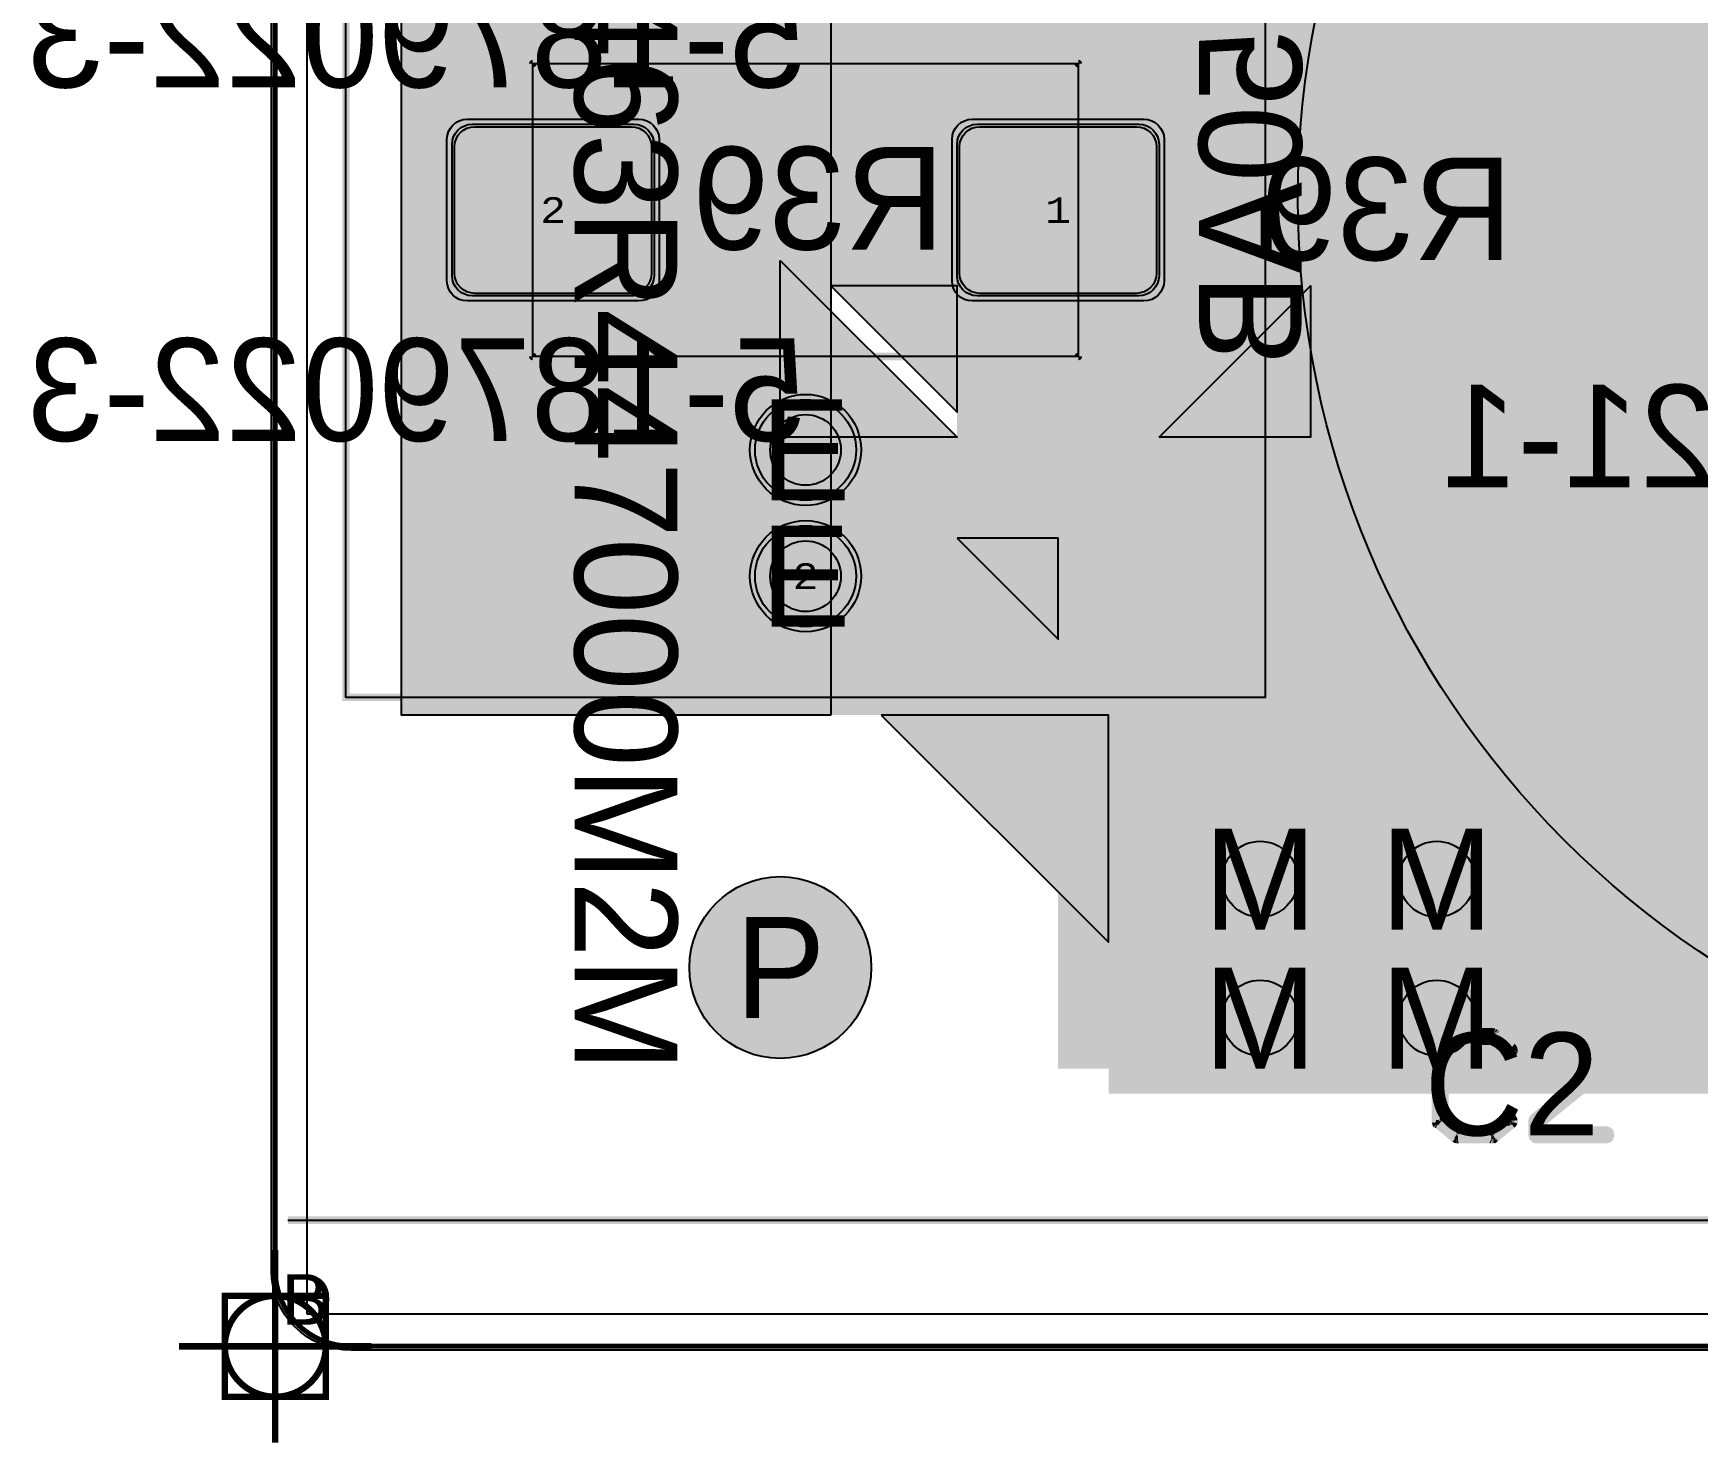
# Model space of a CAD drawing. Extents: x -19 to 284, y -54 to 100.
# Drawn here: x -4.79 to 28.17, y -1.97 to 26 of the extents above; entities that cross this region are included whole.
import ezdxf
from ezdxf.enums import TextEntityAlignment as Align

# ---------------------------------------------------------------- set-up
doc = ezdxf.new("R2010")
doc.units = 0
doc.header["$MEASUREMENT"] = 0
for name, color, linetype in [('ASSEMBLY_OUTLINES_BTM', 191, 'CONTINUOUS'), ('ASSEMBLY_OUTLINES_TOP', 102, 'CONTINUOUS'), ('ASSEMBLY_PART_NUMBERS_BTM', 191, 'CONTINUOUS'), ('ASSEMBLY_PART_NUMBERS_TOP', 102, 'CONTINUOUS'), ('ASSEMBLY_REF_DES_BTM', 191, 'CONTINUOUS'), ('BOARD_ORIGIN', 255, 'CONTINUOUS'), ('BOARD_OUTLINE', 10, 'CONTINUOUS'), ('DRILL_DRAWING', 21, 'CONTINUOUS'), ('GENERATED_SILKSCREEN_BTM', 255, 'CONTINUOUS'), ('GENERATED_SILKSCREEN_TOP', 140, 'CONTINUOUS'), ('MANUFACTURING_OUTLINES', 10, 'CONTINUOUS'), ('MOUNTING_HOLE_PADS_LAYER14', 150, 'CONTINUOUS'), ('MOUNTING_HOLE_PADS_LAYER15', 230, 'CONTINUOUS'), ('MOUNTING_HOLES_LAYER_BOT17', 42, 'CONTINUOUS'), ('MOUNTING_HOLES_LAYER_TOP', 42, 'CONTINUOUS'), ('NC_DRILL_ORIGIN', 255, 'CONTINUOUS'), ('PART_HOLES_LAYER_BOTTOM', 30, 'CONTINUOUS'), ('PART_HOLES_LAYER_TOP', 30, 'CONTINUOUS'), ('PART_PADS_LAYER_BOTTOM', 230, 'CONTINUOUS'), ('PART_PADS_LAYER_TOP', 150, 'CONTINUOUS'), ('PART_PADS_SMD_BTM', 230, 'CONTINUOUS'), ('PIN_NUMBERS_BTM', 8, 'CONTINUOUS'), ('PIN_NUMBERS_TOP', 8, 'CONTINUOUS'), ('PLACEMENT_OUTLINES_BTM', 222, 'CONTINUOUS'), ('PLACEMENT_OUTLINES_TOP', 130, 'CONTINUOUS'), ('PLANE_DATA_LAYER_BOTTOM', 230, 'CONTINUOUS'), ('PLANE_DATA_LAYER_TOP', 150, 'CONTINUOUS'), ('PLANE_SHAPES_LAYER_BOTTOM', 230, 'CONTINUOUS'), ('PLANE_SHAPES_LAYER_TOP', 150, 'CONTINUOUS'), ('ROUTE_BORDER', 151, 'CONTINUOUS'), ('SILKSCREEN_OUTLINES_BTM', 211, 'CONTINUOUS'), ('SILKSCREEN_OUTLINES_TOP', 150, 'CONTINUOUS'), ('SILKSCREEN_REF_DES_BTM', 211, 'CONTINUOUS'), ('SILKSCREEN_REF_DES_TOP', 150, 'CONTINUOUS'), ('SOLDERMASK_PADS_BTM', 12, 'CONTINUOUS'), ('SOLDERMASK_PADS_TOP', 180, 'CONTINUOUS'), ('SOLDERPASTE_PADS_BTM', 12, 'CONTINUOUS'), ('TRACES_LAYER_BOTTOM', 230, 'CONTINUOUS'), ('TRACES_LAYER_TOP', 150, 'CONTINUOUS')]:
    doc.layers.add(name, color=color, linetype=linetype)
doc.styles.add('ARIAL', font='ARIAL.TTF')
doc.styles.add('COURIER_NEW', font='COUR.TTF')
doc.styles.add('VERIBEST_GERBER_0', font='txt')

msp = doc.modelspace()

# ---------------------------------------------------------------- hatches: boundary and pattern name
at = {"layer": 'MOUNTING_HOLES_LAYER_BOT17'}
h = msp.add_hatch(color=256, dxfattribs=at)
edge = h.paths.add_edge_path()
edge.add_arc((10.5, 17.75), 0.7, 0, 360)
h = msp.add_hatch(color=256, dxfattribs=at)
edge = h.paths.add_edge_path()
edge.add_arc((19.5, 9.25), 0.75, 0, 360)
h = msp.add_hatch(color=256, dxfattribs=at)
edge = h.paths.add_edge_path()
edge.add_arc((23, 9.25), 0.75, 0, 360)
h = msp.add_hatch(color=256, dxfattribs=at)
edge = h.paths.add_edge_path()
edge.add_arc((10, 7.5), 1.8, 0, 360)
h = msp.add_hatch(color=256, dxfattribs=at)
edge = h.paths.add_edge_path()
edge.add_arc((19.5, 6.5), 0.75, 0, 360)
h = msp.add_hatch(color=256, dxfattribs=at)
edge = h.paths.add_edge_path()
edge.add_arc((23, 6.5), 0.75, 0, 360)
at = {"layer": 'MOUNTING_HOLES_LAYER_TOP'}
h = msp.add_hatch(color=256, dxfattribs=at)
edge = h.paths.add_edge_path()
edge.add_arc((10.5, 17.75), 0.7, 0, 360)
h = msp.add_hatch(color=256, dxfattribs=at)
edge = h.paths.add_edge_path()
edge.add_arc((19.5, 9.25), 0.75, 0, 360)
h = msp.add_hatch(color=256, dxfattribs=at)
edge = h.paths.add_edge_path()
edge.add_arc((23, 9.25), 0.75, 0, 360)
h = msp.add_hatch(color=256, dxfattribs=at)
edge = h.paths.add_edge_path()
edge.add_arc((10, 7.5), 1.8, 0, 360)
h = msp.add_hatch(color=256, dxfattribs=at)
edge = h.paths.add_edge_path()
edge.add_arc((19.5, 6.5), 0.75, 0, 360)
h = msp.add_hatch(color=256, dxfattribs=at)
edge = h.paths.add_edge_path()
edge.add_arc((23, 6.5), 0.75, 0, 360)
at = {"layer": 'PART_HOLES_LAYER_BOTTOM'}
h = msp.add_hatch(color=256, dxfattribs=at)
edge = h.paths.add_edge_path()
edge.add_arc((10.5, 15.25), 0.7, 0, 360)
at = {"layer": 'PART_HOLES_LAYER_TOP'}
h = msp.add_hatch(color=256, dxfattribs=at)
edge = h.paths.add_edge_path()
edge.add_arc((10.5, 15.25), 0.7, 0, 360)
at = {"layer": 'PLANE_DATA_LAYER_BOTTOM'}
h = msp.add_hatch(color=256, dxfattribs=at)
h.paths.add_polyline_path([(59.5, 28.7762, -0.414213562), (59.4238, 28.7), (56.85, 28.7, 0.414213562), (56.15, 28), (56.15, 27.0762, -0.414213562), (56.0738, 27), (56.000004, 27, 0.207684346), (55.999998, 26.999998), (54.500002, 25.500002), (54.5, 25.499996), (54.500002, 13.531565), (54.500002, 13.531564, -0.198909956), (54.477684, 13.477683), (49.522321, 8.522318, -0.198913366), (49.468439, 8.5), (39.500008, 8.5, 0.414213562), (39.5, 8.499992), (39.5, 5.0762, -0.414213562), (39.4238, 5), (16.5762, 5, -0.414213562), (16.5, 5.0762), (16.5, 7.999996), (16.499997, 8.000001), (12.000002, 12.499998, 0.207684346), (11.999996, 12.5), (2.5762, 12.5, -0.414213562), (2.5, 12.5762), (2.500002, 54.46844), (2.500002, 54.468441, -0.198909956), (2.52232, 54.522322), (3, 55.000002), (4.977679, 56.977682, -0.198913366), (5.031561, 57), (39.9238, 57, -0.414213562), (40, 56.9238), (39.999998, 56.53156), (39.999998, 56.531559, -0.198909956), (39.97768, 56.477678), (38.522322, 55.02232, -0.198913366), (38.46844, 55.000002), (8.500004, 55, 0.207684346), (8.499998, 54.999998), (5.000002, 51.500002), (5, 51.499996), (5, 41.500004), (5.000003, 41.499999), (10.97768, 35.522322, -0.198909956), (10.999998, 35.468441), (10.999998, 35.46844), (11, 20.500004), (11.000003, 20.499999), (13.499998, 18.000002, 0.207684346), (13.500004, 18), (17.499996, 18, 0.207684346), (17.500002, 18.000002), (20.499998, 20.999998), (20.5, 21.000004), (20.5, 31.9238, -0.414213562), (20.5762, 32), (28.9238, 32, -0.414213562), (29, 31.9238), (29, 15.000004), (29.000003, 14.999999), (31.499998, 12.500002, 0.207684346), (31.500004, 12.5), (35.999996, 12.5, 0.207684346), (36.000002, 12.500002), (39.499998, 15.999998), (39.5, 16.000004), (39.5, 40.9238, -0.414213562), (39.5762, 41), (59.4238, 41, -0.414213562), (59.5, 40.9238)], flags=0)
h.paths.add_polyline_path([(7.1, 20.3, 0.414213562), (8, 21.2), (8, 23.8, 0.414213562), (7.1, 24.7), (3.9, 24.7, 0.414213562), (3, 23.8), (3, 21.2, 0.414213562), (3.9, 20.3)], flags=0)
h.paths.add_polyline_path([(7.1, 27.3, 0.414213562), (8, 28.2), (8, 30.8, 0.414213562), (7.1, 31.7), (3.9, 31.7, 0.414213562), (3, 30.8), (3, 28.2, 0.414213562), (3.9, 27.3)], flags=0)
h.paths.add_polyline_path([(7.1, 33.8, 0.414213562), (8, 34.7), (8, 37.3, 0.414213562), (7.1, 38.2), (3.9, 38.2, 0.414213562), (3, 37.3), (3, 34.7, 0.414213562), (3.9, 33.8)], flags=0)
h.paths.add_polyline_path([(11.413742, 16.56043, 0.233034355), (12, 17.749999), (12, 17.75, 1), (9, 17.75), (9, 17.749999, 0.233034355), (9.586258, 16.56043, -0.492832038), (9.586258, 16.43957, 0.233034355), (9, 15.250001), (9, 15.25, 1), (12, 15.25), (12, 15.250001, 0.233034355), (11.413742, 16.43957, -0.492832038)], flags=0)
h.paths.add_polyline_path([(18.25, 6.5, -1), (20.75, 6.5, -1)], flags=0)
h.paths.add_polyline_path([(18.25, 9.25, -1), (20.75, 9.25, -1)], flags=0)
h.paths.add_polyline_path([(21.75, 6.5, -1), (24.25, 6.5, -1)], flags=0)
h.paths.add_polyline_path([(21.75, 9.25, -1), (24.25, 9.25, -1)], flags=0)
h.paths.add_polyline_path([(44.45, 20.65, 0.414213562), (45.35, 21.55), (45.35, 23.95, 0.414213562), (44.45, 24.85), (42.05, 24.85, 0.414213562), (41.15, 23.95), (41.15, 21.55, 0.414213562), (42.05, 20.65)], flags=0)
h.paths.add_polyline_path([(45.1, 14.3, 0.414213562), (46, 15.2), (46, 17.8, 0.414213562), (45.1, 18.7), (41.9, 18.7, 0.414213562), (41, 17.8), (41, 15.2, 0.414213562), (41.9, 14.3)], flags=0)
h.paths.add_polyline_path([(45.85, 26.05, 0.414213562), (46.75, 26.95), (46.75, 29.55, 0.414213562), (45.85, 30.45), (42.65, 30.45, 0.414213562), (41.75, 29.55), (41.75, 26.95, 0.414213562), (42.65, 26.05)], flags=0)
h.paths.add_polyline_path([(45.85, 32.3, 0.414213562), (46.75, 33.2), (46.75, 35.8, 0.414213562), (45.85, 36.7), (42.65, 36.7, 0.414213562), (41.75, 35.8), (41.75, 33.2, 0.414213562), (42.65, 32.3)], flags=0)
for points in [[(4, 23.7), (3.209722, 24.490278)], [(7, 23.7), (7.790278, 24.490278)], [(4, 21.3), (3.209722, 20.509722)], [(7, 21.3), (7.790278, 20.509722)], [(10.5, 17.75), (9.385458, 18.864542)], [(10.5, 17.75), (11.614542, 18.864542)], [(10.5, 17.75), (9.223341, 16.825582)], [(10.5, 17.75), (11.776659, 16.825582)], [(10.5, 15.25), (9.223341, 16.174418)], [(10.5, 15.25), (11.776659, 16.174418)], [(10.5, 15.25), (9.385458, 14.135458)], [(10.5, 15.25), (11.614542, 14.135458)]]:
    msp.add_hatch(color=256, dxfattribs=at).paths.add_polyline_path(points, is_closed=False, flags=0)
at = {"layer": 'PLANE_DATA_LAYER_TOP'}
h = msp.add_hatch(color=256, dxfattribs=at)
h.paths.add_polyline_path([(85.5, 16.0762, -0.414213562), (85.4238, 16), (55.500004, 16, 0.207684346), (55.499998, 15.999998), (50.000002, 10.500002), (50, 10.499996), (50, 5.5762, -0.414213562), (49.9238, 5.5), (23.951525, 5.5, -0.662846015), (23.896853, 5.629279, 0.195073044), (24.25, 6.5, 1), (21.75, 6.5, 0.195073044), (22.103147, 5.629279, -0.662846015), (22.048475, 5.5), (20.451525, 5.5, -0.662846015), (20.396853, 5.629279, 0.195073044), (20.75, 6.5, 1), (18.25, 6.5, 0.195073044), (18.603147, 5.629279, -0.662846015), (18.548475, 5.5), (15.5762, 5.5, -0.414213562), (15.5, 5.5762), (15.5, 13.999996), (15.499997, 14.000001), (13.52232, 15.977678, -0.198909956), (13.500002, 16.031559), (13.500002, 16.03156), (13.5, 18.499996), (13.499997, 18.500001), (11.000002, 20.999998, 0.207684346), (10.999996, 21), (3.0762, 21, -0.414213562), (3, 21.0762), (3, 44.9238, -0.414213562), (3.0762, 45), (20.4238, 45, -0.414213562), (20.5, 44.9238), (20.5, 43.000004), (20.500003, 42.999999), (21.75, 41.75), (21.999998, 41.500002, 0.207684346), (22.000004, 41.5), (24.999996, 41.5, 0.207684346), (25.000002, 41.500002), (26.499998, 42.999998), (26.5, 43.000004), (26.500002, 55.968439), (26.500002, 55.96844, -0.198909956), (26.52232, 56.022321), (29.499998, 58.999998), (29.5, 59.000004), (29.5, 63.459219, -0.250764891), (29.533932, 63.522621), (30.230803, 63.987201, -0.148068176), (30.273071, 63.999999), (31.15, 64), (31.4238, 64, -0.414213562), (31.5, 63.9238), (31.5, 58.000004), (31.500003, 57.999999), (36.47768, 53.022322, -0.198909956), (36.499998, 52.968441), (36.499998, 52.96844), (36.5, 43.000004), (36.500003, 42.999999), (37.999998, 41.500002, 0.207684346), (38.000004, 41.5), (39.999996, 41.5, 0.207684346), (40.000002, 41.500002), (41.499998, 42.999998), (41.5, 43.000004), (41.500002, 45.96844), (41.500002, 45.968441, -0.198909956), (41.52232, 46.022322), (42.477678, 46.97768, -0.198913366), (42.53156, 46.999998), (44.46844, 46.999998, -0.198913366), (44.522322, 46.97768), (45.47768, 46.022322, -0.198909956), (45.499998, 45.968441), (45.499998, 45.96844), (45.5, 43.000004), (45.500003, 42.999999), (46.999998, 41.500002, 0.207684346), (47.000004, 41.5), (61.4238, 41.5, -0.414213562), (61.5, 41.4238), (61.5, 36.000004), (61.500003, 35.999999), (68.499998, 29.000002, 0.207684346), (68.500004, 29), (85.4238, 29, -0.414213562), (85.5, 28.9238)], flags=0)
h.paths.add_polyline_path([(11.413742, 41.56043, 0.233034355), (12, 42.749999), (12, 42.75, 1), (9, 42.75), (9, 42.749999, 0.233034355), (9.586258, 41.56043, -0.492832038), (9.586258, 41.43957, 0.233034355), (9, 40.250001), (9, 40.25, 1), (12, 40.25), (12, 40.250001, 0.233034355), (11.413742, 41.43957, -0.492832038)], flags=0)
h.paths.add_polyline_path([(18.25, 9.25, -1), (20.75, 9.25, -1)], flags=0)
h.paths.add_polyline_path([(21.75, 9.25, -1), (24.25, 9.25, -1)], flags=0)
h.paths.add_polyline_path([(31.15, 22.75, -1), (35.35, 22.75, -1)], flags=0)
h.paths.add_polyline_path([(42.11, 44.75, -1), (45.01, 44.75, -1)], flags=0)
h.paths.add_polyline_path([(74.499998, 20.999998), (74.5, 21.000004), (74.5, 24.499996), (74.499997, 24.500001), (72.500002, 26.499998, 0.207684346), (72.499996, 26.5), (40.500004, 26.5, 0.207684346), (40.499998, 26.499998), (38.500002, 24.500002), (38.5, 24.499996), (38.5, 21.000004), (38.500003, 20.999999), (40.499998, 19.000002, 0.207684346), (40.500004, 19), (72.499996, 19, 0.207684346), (72.500002, 19.000002)], flags=0)
h.paths.add_polyline_path([(77.9, 22.75, -1), (82.1, 22.75, -1)], flags=0)
at = {"layer": 'PLANE_SHAPES_LAYER_BOTTOM'}
for points in [[(11, 12.5), (2.5, 12.5), (2.5, 39), (7.5, 39), (11, 35.5)], [(10, 21.5), (13.5, 18), (10, 18)], [(17.5, 18), (20.5, 21), (20.5, 18)], [(12, 12.5), (16.5, 8), (16.5, 12.5)]]:
    msp.add_hatch(color=256, dxfattribs=at).paths.add_polyline_path(points, flags=0)
at = {"layer": 'PLANE_SHAPES_LAYER_TOP'}
for points in [[(11, 21), (13.5, 18.5), (13.5, 21)], [(13.5, 16), (15.5, 14), (15.5, 16)]]:
    msp.add_hatch(color=256, dxfattribs=at).paths.add_polyline_path(points, flags=0)

# ---------------------------------------------------------------- linework, layer by layer
at = {"layer": 'ASSEMBLY_OUTLINES_BTM'}
msp.add_lwpolyline([(5.1, 19.6), (5.1, 25.4), (15.9, 25.4), (15.9, 19.6)], close=True, dxfattribs=at)
at = {"layer": 'ASSEMBLY_OUTLINES_TOP'}
msp.add_lwpolyline([(1.4, 12.85), (1.4, 45.15), (19.6, 45.15), (19.6, 12.85)], close=True, dxfattribs=at)
msp.add_circle((38.25, 22.75), 18, dxfattribs=at)
msp.add_circle((38.25, 22.75), 18, dxfattribs=at)
at = {"layer": 'BOARD_ORIGIN', "const_width": 0.127}
for points in [[(0, -1.905), (0, 1.905)], [(-1.905, 0), (1.905, 0)]]:
    msp.add_lwpolyline(points, dxfattribs=at)
msp.add_lwpolyline([(-1, 0, -1), (1, 0, -1)], format="xyb", close=True, dxfattribs=at)
at = {"layer": 'BOARD_OUTLINE', "const_width": 0.1}
msp.add_lwpolyline([(0, 1.5), (0, 98.5, -0.414213562), (1.5, 100), (278.5, 100, -0.414213562), (280, 98.5), (280, 1.5, -0.414213562), (278.5, 0), (1.5, 0, -0.414213562)], format="xyb", close=True, dxfattribs=at)
at = {"layer": 'GENERATED_SILKSCREEN_BTM', "const_width": 0.15}
for points in [[(15.900005, 24.275), (15.899995, 24.275), (15.899995, 25.399995), (5.100005, 25.399995), (5.100005, 24.275), (5.099995, 24.275), (5.099995, 25.4, -0.414213562), (5.1, 25.400005), (15.9, 25.400005, -0.414213562), (15.900005, 25.4), (15.900005, 24.275)], [(15.900005, 19.6, -0.414213562), (15.9, 19.599995), (5.1, 19.599995, -0.414213562), (5.099995, 19.6), (5.099995, 20.725), (5.100005, 20.725), (5.100005, 19.600005), (15.899995, 19.600005), (15.899995, 20.725), (15.900005, 20.725), (15.900005, 19.6)]]:
    msp.add_lwpolyline(points, format="xyb", dxfattribs=at)
at = {"layer": 'GENERATED_SILKSCREEN_BTM'}
for points, const_width in [([(20.026552, 21.481584), (20.367928, 21.759968), (20.374024, 21.764032), (20.378088, 21.770128), (20.38012, 21.78232), (20.378088, 21.796544), (20.371992, 21.810768), (20.361832, 21.820928), (20.34964, 21.829056), (20.335416, 21.831088), (20.321192, 21.827024), (19.989976, 21.556768), (19.33364, 21.556768), (19.016648, 21.8128), (19.016648, 22.542288), (19.293, 22.318768), (19.301128, 22.314704), (19.30316, 22.312672), (19.309256, 22.31064), (19.317384, 22.31064), (20.002168, 22.31064), (20.010296, 22.31064), (20.022488, 22.314704), (20.026552, 22.318768), (20.367928, 22.59512), (20.374024, 22.597152), (20.376056, 22.601216), (20.38012, 22.607312), (20.384184, 22.621536), (20.386216, 22.629664), (20.386216, 23.186432), (20.384184, 23.196592), (20.38012, 23.20472), (20.376056, 23.210816), (20.374024, 23.212848), (20.367928, 23.218944), (20.026552, 23.497328), (20.018424, 23.49936), (20.01436, 23.501392), (20.010296, 23.503424), (20.002168, 23.505456), (19.317384, 23.505456), (19.309256, 23.503424), (19.305192, 23.501392), (19.299096, 23.49936), (19.290968, 23.497328), (18.949592, 23.218944), (18.943496, 23.208784), (18.941464, 23.200656), (18.9374, 23.19456), (18.935368, 23.186432), (18.935368, 21.79248), (18.9374, 21.786384), (18.941464, 21.77216), (18.943496, 21.768096), (18.949592, 21.759968), (19.290968, 21.481584), (19.301128, 21.47752), (19.30316, 21.475488), (19.309256, 21.475488), (19.311288, 21.473456), (19.31332, 21.473456), (19.317384, 21.473456), (20.002168, 21.473456), (20.010296, 21.475488), (20.018424, 21.47752), (20.026552, 21.481584)], 0.254), ([(20.302904, 23.166112), (20.302904, 22.649984), (19.989976, 22.39192), (19.33364, 22.39192), (19.016648, 22.649984), (19.016648, 23.166112), (19.33364, 23.422144), (19.989976, 23.422144), (20.302904, 23.166112)], 0.254), ([(21.946792, 21.481584), (22.2902, 21.759968), (22.296296, 21.764032), (22.30036, 21.770128), (22.302392, 21.776224), (22.302392, 21.78232), (22.30036, 21.796544), (22.292232, 21.810768), (22.282072, 21.820928), (22.26988, 21.829056), (22.255656, 21.831088), (22.241432, 21.827024), (21.910216, 21.556768), (21.25388, 21.556768), (20.936888, 21.8128), (20.936888, 22.190752), (21.249816, 22.448816), (21.587128, 22.448816), (21.603384, 22.45288), (21.613544, 22.461008), (21.61964, 22.475232), (21.621672, 22.489456), (21.61964, 22.50368), (21.613544, 22.515872), (21.603384, 22.526032), (21.587128, 22.530096), (21.249816, 22.530096), (20.936888, 22.78816), (20.936888, 23.166112), (21.25388, 23.422144), (21.910216, 23.422144), (22.241432, 23.151888), (22.255656, 23.147824), (22.26988, 23.149856), (22.282072, 23.155952), (22.292232, 23.168144), (22.30036, 23.180336), (22.302392, 23.19456), (22.302392, 23.202688), (22.30036, 23.208784), (22.296296, 23.21488), (22.2902, 23.218944), (21.946792, 23.497328), (21.940696, 23.49936), (21.9346, 23.501392), (21.932568, 23.503424), (21.92444, 23.505456), (21.239656, 23.505456), (21.229496, 23.503424), (21.225432, 23.501392), (21.221368, 23.49936), (21.21324, 23.497328), (20.869832, 23.218944), (20.863736, 23.208784), (20.861704, 23.200656), (20.85764, 23.19456), (20.855608, 23.186432), (20.855608, 22.76784), (20.85764, 22.761744), (20.861704, 22.74752), (20.863736, 22.73736), (20.869832, 22.733296), (21.168536, 22.489456), (20.869832, 22.245616), (20.8678, 22.241552), (20.863736, 22.237488), (20.861704, 22.235456), (20.861704, 22.231392), (20.85764, 22.217168), (20.855608, 22.211072), (20.855608, 21.79248), (20.85764, 21.78232), (20.861704, 21.774192), (20.863736, 21.766064), (20.869832, 21.759968), (21.21324, 21.481584), (21.221368, 21.47752), (21.2234, 21.475488), (21.229496, 21.475488), (21.231528, 21.473456), (21.23356, 21.473456), (21.239656, 21.473456), (21.92444, 21.473456), (21.932568, 21.475488), (21.940696, 21.47752), (21.946792, 21.481584)], 0.254), ([(22.78804, 22.733296), (22.781944, 22.73736), (22.779912, 22.74752), (22.775848, 22.75768), (22.773816, 22.76784), (22.773816, 23.186432), (22.775848, 23.196592), (22.779912, 23.202688), (22.779912, 23.208784), (22.781944, 23.210816), (22.786008, 23.212848), (22.78804, 23.216912), (23.13348, 23.497328), (23.14364, 23.501392), (23.151768, 23.503424), (23.159896, 23.505456), (24.184024, 23.505456), (24.202312, 23.501392), (24.214504, 23.491232), (24.224664, 23.47904), (24.228728, 23.464816), (24.228728, 21.514096), (24.224664, 21.49784), (24.214504, 21.48768), (24.202312, 21.481584), (24.188088, 21.479552), (24.171832, 21.481584), (24.157608, 21.48768), (24.147448, 21.49784), (24.143384, 21.514096), (24.143384, 22.448816), (23.188344, 22.448816), (22.855096, 21.501904), (22.846968, 21.48768), (22.832744, 21.479552), (22.81852, 21.47752), (22.804296, 21.481584), (22.792104, 21.48768), (22.781944, 21.49784), (22.77788, 21.512064), (22.779912, 21.52832), (23.11316, 22.475232), (22.78804, 22.733296)], 0.254), ([(24.143384, 23.422144), (23.172088, 23.422144), (22.855096, 23.166112), (22.855096, 22.78816), (23.172088, 22.530096), (24.143384, 22.530096), (24.143384, 23.422144)], 0.254), ([(0.25, 2.5), (279.75, 2.5)], 0.15)]:
    msp.add_lwpolyline(points, dxfattribs=dict(at, const_width=const_width))
at = {"layer": 'GENERATED_SILKSCREEN_TOP', "const_width": 0.15}
msp.add_lwpolyline([(1.4, 12.85), (1.4, 45.15), (19.6, 45.15), (19.6, 12.85)], close=True, dxfattribs=at)
msp.add_lwpolyline([(20.25, 22.75, -1), (56.25, 22.75, -1)], format="xyb", close=True, dxfattribs=at)
msp.add_lwpolyline([(20.25, 22.75, -1), (56.25, 22.75, -1)], format="xyb", close=True, dxfattribs=at)
at = {"layer": 'GENERATED_SILKSCREEN_TOP', "const_width": 0.254}
for points in [[(24.473141, 5.862527), (24.471109, 5.850335), (24.471109, 5.850334), (24.467045, 5.840174, -0.16227766), (24.467043, 5.840172), (24.460948, 5.832045, -0.071067812), (24.460947, 5.832044), (24.450787, 5.823916, -0.071067812), (24.450786, 5.823915), (24.440627, 5.81782, -0.111991093), (24.440625, 5.817819), (24.430465, 5.815787, -0.099019514), (24.430463, 5.815787), (24.420304, 5.815787, -0.16227766), (24.420301, 5.815788), (24.412173, 5.821884), (24.076894, 6.092139), (23.776388, 6.092139, 0.000003187), (23.776393, 6.092149), (24.076896, 6.092149, -0.16227766), (24.076899, 6.092148), (24.412179, 5.821892), (24.420306, 5.815797), (24.430463, 5.815797), (24.440623, 5.817829), (24.450781, 5.823924), (24.46094, 5.832052), (24.467035, 5.840178), (24.471099, 5.850338, -0.049388989), (24.471099, 5.850339), (24.473131, 5.862528), (24.469067, 5.878782), (24.46094, 5.88894), (24.117534, 6.167323), (24.111438, 6.169355), (24.105342, 6.171387, -0.16227766), (24.10534, 6.171389), (24.10128, 6.173419, -0.049388989), (24.101279, 6.173419), (24.091119, 6.175451), (23.814737, 6.175451, 0.00000307), (23.814741, 6.175461), (24.091119, 6.175461, -0.099019514), (24.091121, 6.175461), (24.101281, 6.173429, -0.184527552), (24.101284, 6.173427), (24.105344, 6.171397, -0.099019514), (24.105346, 6.171397), (24.111442, 6.169365), (24.117538, 6.167333, -0.16227766), (24.11754, 6.167331), (24.460947, 5.888948, -0.071067812), (24.460948, 5.888947), (24.469075, 5.878788, -0.184527552), (24.469077, 5.878785), (24.473141, 5.862529), (24.473141, 5.862527)], [(24.473141, 4.452318), (24.469077, 4.440126, -0.184527552), (24.469075, 4.440123), (24.460948, 4.429965, -0.071067812), (24.460947, 4.429964), (24.117539, 4.15158, -0.16227766), (24.117536, 4.151579), (24.109413, 4.147517, -0.071067812), (24.109412, 4.147516), (24.10738, 4.145484, -0.362464609), (24.107374, 4.145483), (24.101283, 4.145483), (24.099252, 4.143452, -0.362464609), (24.099246, 4.143451), (23.406337, 4.143451, -0.099019514), (23.406335, 4.143451), (23.398207, 4.145483), (23.390079, 4.147515, -0.111991093), (23.390077, 4.147516), (23.383981, 4.15158), (23.042605, 4.429964), (23.032446, 4.436059, -0.253450554), (23.032443, 4.436063), (23.030411, 4.444191), (23.030411, 4.444192), (23.026349, 4.452316, -0.184527552), (23.026347, 4.452319), (23.024315, 4.462479), (23.024315, 5.623337, 0.000002851), (23.024325, 5.623337), (23.024325, 4.462481), (23.026357, 4.452321), (23.026357, 4.45232), (23.030419, 4.444196, -0.184527552), (23.030421, 4.444193), (23.032452, 4.436067), (23.04261, 4.429973, -0.071067812), (23.042611, 4.429972), (23.383987, 4.151588), (23.390082, 4.147525), (23.398209, 4.145493), (23.406337, 4.143461), (24.099245, 4.143461), (24.101276, 4.145492, -0.362464609), (24.101282, 4.145493), (24.107373, 4.145493), (24.109404, 4.147524, -0.261745001), (24.109409, 4.147525), (24.117532, 4.151587, -0.071067812), (24.117533, 4.151588), (24.46094, 4.429972), (24.469067, 4.44013), (24.473131, 4.452321), (24.471099, 4.464509, -0.049388989), (24.471099, 4.46451), (24.467035, 4.476702), (24.467035, 4.476703), (24.46094, 4.486861), (24.450781, 4.494988), (24.440623, 4.501083), (24.430464, 4.503115), (24.420305, 4.501083, -0.049388989), (24.420304, 4.501083), (24.41218, 4.497021, -0.071067812), (24.412179, 4.49702), (24.076899, 4.226764, -0.16227766), (24.076896, 4.226763), (23.42056, 4.226763, -0.16227766), (23.420557, 4.226764), (23.107629, 4.482796, -0.236067977), (23.107627, 4.4828), (23.107627, 5.629629, 0.000002865), (23.107637, 5.62963), (23.107637, 4.482802), (23.420562, 4.226773), (24.076894, 4.226773), (24.412173, 4.497028, -0.16227766), (24.412176, 4.497029), (24.4203, 4.501091, -0.184527552), (24.420303, 4.501093), (24.430463, 4.503125, -0.099019514), (24.430465, 4.503125), (24.440625, 4.501093, -0.111991093), (24.440627, 4.501092), (24.450786, 4.494997, -0.071067812), (24.450787, 4.494996), (24.460947, 4.486868, -0.16227766), (24.460949, 4.486866), (24.467043, 4.476708, -0.16227766), (24.467045, 4.476706), (24.471109, 4.464514), (24.471109, 4.464513), (24.473141, 4.452321), (24.473141, 4.452318)]]:
    msp.add_lwpolyline(points, format="xyb", dxfattribs=at)
at = {"layer": 'GENERATED_SILKSCREEN_TOP'}
for points, const_width in [([(26.035744, 6.167328), (26.37712, 5.888944), (26.383216, 5.878784), (26.385248, 5.870656), (26.389312, 5.86456), (26.391344, 5.856432), (26.391344, 5.578048), (26.389312, 5.56992), (26.385248, 5.557728), (26.383216, 5.547568), (26.37712, 5.543504), (25.023808, 4.444192), (25.023808, 4.226768), (26.350704, 4.226768), (26.364928, 4.222704), (26.37712, 4.214576), (26.383216, 4.200352), (26.385248, 4.184096), (26.383216, 4.169872), (26.37712, 4.155648), (26.364928, 4.14752), (26.350704, 4.143456), (24.981136, 4.143456), (24.96488, 4.14752), (24.95472, 4.15768), (24.94456, 4.16784), (24.940496, 4.184096), (24.940496, 4.46248), (24.942528, 4.468576), (24.946592, 4.4828), (24.950656, 4.488896), (24.95472, 4.49296), (24.958784, 4.497024), (26.310064, 5.598368), (26.310064, 5.836112), (25.993072, 6.092144), (25.336736, 6.092144), (25.00552, 5.821888), (24.991296, 5.817824), (24.977072, 5.819856), (24.96488, 5.825952), (24.956752, 5.838144), (24.948624, 5.850336), (24.946592, 5.86456), (24.946592, 5.872688), (24.948624, 5.878784), (24.958784, 5.888944), (25.30016, 6.167328), (25.308288, 6.16936), (25.314384, 6.171392), (25.316416, 6.173424), (25.324544, 6.175456), (26.009328, 6.175456), (26.017456, 6.173424), (26.019488, 6.173424), (26.02152, 6.171392), (26.027616, 6.16936), (26.035744, 6.167328)], 0.254), ([(0.25, 2.5), (279.75, 2.5)], 0.15)]:
    msp.add_lwpolyline(points, dxfattribs=dict(at, const_width=const_width))
at = {"layer": 'MANUFACTURING_OUTLINES'}
msp.add_lwpolyline([(280.075405, 1.5, -0.414213562), (278.5, -0.075405), (1.5, -0.075405, -0.414213562), (-0.075405, 1.5), (-0.075405, 98.5, -0.414213562), (1.5, 100.075405), (278.5, 100.075405, -0.414213562), (280.075405, 98.5)], format="xyb", close=True, dxfattribs=at)
at = {"layer": 'MOUNTING_HOLE_PADS_LAYER14'}
msp.add_circle((10.5, 17.75), 1, dxfattribs=at)
at = {"layer": 'MOUNTING_HOLE_PADS_LAYER15'}
msp.add_circle((10.5, 17.75), 1, dxfattribs=at)
at = {"layer": 'MOUNTING_HOLES_LAYER_BOT17'}
for centre, radius in [((10.5, 17.75), 0.7), ((19.5, 9.25), 0.75), ((23, 9.25), 0.75), ((10, 7.5), 1.8), ((19.5, 6.5), 0.75), ((23, 6.5), 0.75)]:
    msp.add_circle(centre, radius, dxfattribs=at)
at = {"layer": 'MOUNTING_HOLES_LAYER_TOP'}
for centre, radius in [((10.5, 17.75), 0.7), ((19.5, 9.25), 0.75), ((23, 9.25), 0.75), ((10, 7.5), 1.8), ((19.5, 6.5), 0.75), ((23, 6.5), 0.75)]:
    msp.add_circle(centre, radius, dxfattribs=at)
at = {"layer": 'NC_DRILL_ORIGIN', "const_width": 0.127}
for points in [[(0, -1.905), (0, 1.905)], [(-1.905, 0), (1.905, 0)]]:
    msp.add_lwpolyline(points, dxfattribs=at)
msp.add_lwpolyline([(-1, -1), (-1, 1), (1, 1), (1, -1)], close=True, dxfattribs=at)
at = {"layer": 'PART_HOLES_LAYER_BOTTOM'}
msp.add_circle((10.5, 15.25), 0.7, dxfattribs=at)
at = {"layer": 'PART_HOLES_LAYER_TOP'}
msp.add_circle((10.5, 15.25), 0.7, dxfattribs=at)
at = {"layer": 'PART_PADS_LAYER_BOTTOM'}
msp.add_circle((10.5, 15.25), 1, dxfattribs=at)
at = {"layer": 'PART_PADS_LAYER_TOP'}
msp.add_circle((10.5, 15.25), 1, dxfattribs=at)
at = {"layer": 'PART_PADS_SMD_BTM'}
for points in [[(7.5, 21.2, -0.414213562), (7.1, 20.8), (3.9, 20.8, -0.414213562), (3.5, 21.2), (3.5, 23.8, -0.414213562), (3.9, 24.2), (7.1, 24.2, -0.414213562), (7.5, 23.8)], [(17.5, 21.2, -0.414213562), (17.1, 20.8), (13.9, 20.8, -0.414213562), (13.5, 21.2), (13.5, 23.8, -0.414213562), (13.9, 24.2), (17.1, 24.2, -0.414213562), (17.5, 23.8)]]:
    msp.add_lwpolyline(points, format="xyb", close=True, dxfattribs=at)
at = {"layer": 'PLACEMENT_OUTLINES_BTM'}
msp.add_lwpolyline([(5.1, 19.6), (5.1, 25.4), (15.9, 25.4), (15.9, 19.6)], close=True, dxfattribs=at)
at = {"layer": 'PLACEMENT_OUTLINES_TOP'}
msp.add_lwpolyline([(1.4, 12.85), (1.4, 45.15), (19.6, 45.15), (19.6, 12.85)], close=True, dxfattribs=at)
msp.add_circle((38.25, 22.75), 18, dxfattribs=at)
at = {"layer": 'PLANE_DATA_LAYER_BOTTOM', "const_width": 1}
for points in [[(4, 23.7), (3.209722, 24.490278)], [(7, 23.7), (7.790278, 24.490278)], [(4, 21.3), (3.209722, 20.509722)], [(7, 21.3), (7.790278, 20.509722)], [(10.5, 17.75), (9.385458, 18.864542)], [(10.5, 17.75), (11.614542, 18.864542)], [(10.5, 17.75), (9.223341, 16.825582)], [(10.5, 17.75), (11.776659, 16.825582)], [(10.5, 15.25), (9.223341, 16.174418)], [(10.5, 15.25), (11.776659, 16.174418)], [(10.5, 15.25), (9.385458, 14.135458)], [(10.5, 15.25), (11.614542, 14.135458)]]:
    msp.add_lwpolyline(points, dxfattribs=at)
at = {"layer": 'PLANE_SHAPES_LAYER_BOTTOM'}
for points in [[(11, 12.5), (2.5, 12.5), (2.5, 39), (7.5, 39), (11, 35.5)], [(10, 21.5), (13.5, 18), (10, 18)], [(17.5, 18), (20.5, 21), (20.5, 18)], [(12, 12.5), (16.5, 8), (16.5, 12.5)]]:
    msp.add_lwpolyline(points, close=True, dxfattribs=at)
for points in [[(20.5, 18), (29, 18), (20.5, 32), (29, 32)], [(10, 12.5), (29, 12.5), (10, 18), (29, 18)], [(16.5, 5), (39.5, 5), (16.5, 12.5), (39.5, 12.5)]]:
    msp.add_solid(points, dxfattribs=at)
at = {"layer": 'PLANE_SHAPES_LAYER_TOP'}
for points in [[(11, 21), (13.5, 18.5), (13.5, 21)], [(13.5, 16), (15.5, 14), (15.5, 16)]]:
    msp.add_lwpolyline(points, close=True, dxfattribs=at)
for points in [[(3, 21), (20.5, 21), (3, 45), (20.5, 45)], [(13.5, 19), (38.5, 19), (13.5, 31.5), (38.5, 31.5)], [(13.5, 16), (74.5, 16), (13.5, 19), (74.5, 19)], [(15.5, 5.5), (50, 5.5), (15.5, 16), (50, 16)]]:
    msp.add_solid(points, dxfattribs=at)
at = {"layer": 'ROUTE_BORDER'}
msp.add_lwpolyline([(0.635, 0.635), (0.635, 99.5), (279.5, 99.5), (279.5, 0.635)], close=True, dxfattribs=at)
at = {"layer": 'SILKSCREEN_OUTLINES_BTM'}
msp.add_lwpolyline([(5.1, 19.6), (5.1, 25.4), (15.9, 25.4), (15.9, 19.6)], close=True, dxfattribs=at)
msp.add_lwpolyline([(0.25, 2.5), (279.75, 2.5)], dxfattribs=at)
at = {"layer": 'SILKSCREEN_OUTLINES_TOP'}
msp.add_lwpolyline([(1.4, 12.85), (1.4, 45.15), (19.6, 45.15), (19.6, 12.85)], close=True, dxfattribs=at)
msp.add_lwpolyline([(0.25, 2.5), (279.75, 2.5)], dxfattribs=at)
msp.add_circle((38.25, 22.75), 18, dxfattribs=at)
msp.add_circle((38.25, 22.75), 18, dxfattribs=at)
at = {"layer": 'SOLDERMASK_PADS_BTM'}
for points in [[(7.6, 21.1, -0.414213562), (7.2, 20.7), (3.8, 20.7, -0.414213562), (3.4, 21.1), (3.4, 23.9, -0.414213562), (3.8, 24.3), (7.2, 24.3, -0.414213562), (7.6, 23.9)], [(17.6, 21.1, -0.414213562), (17.2, 20.7), (13.8, 20.7, -0.414213562), (13.4, 21.1), (13.4, 23.9, -0.414213562), (13.8, 24.3), (17.2, 24.3, -0.414213562), (17.6, 23.9)]]:
    msp.add_lwpolyline(points, format="xyb", close=True, dxfattribs=at)
for centre in [(10.5, 17.75), (10.5, 15.25)]:
    msp.add_circle(centre, 1.1, dxfattribs=at)
at = {"layer": 'SOLDERMASK_PADS_TOP'}
for centre in [(10.5, 17.75), (10.5, 15.25)]:
    msp.add_circle(centre, 1.1, dxfattribs=at)
at = {"layer": 'SOLDERPASTE_PADS_BTM'}
for points in [[(7.45, 21.25, -0.414213562), (7.05, 20.85), (3.95, 20.85, -0.414213562), (3.55, 21.25), (3.55, 23.75, -0.414213562), (3.95, 24.15), (7.05, 24.15, -0.414213562), (7.45, 23.75)], [(17.45, 21.25, -0.414213562), (17.05, 20.85), (13.95, 20.85, -0.414213562), (13.55, 21.25), (13.55, 23.75, -0.414213562), (13.95, 24.15), (17.05, 24.15, -0.414213562), (17.45, 23.75)]]:
    msp.add_lwpolyline(points, format="xyb", close=True, dxfattribs=at)
at = {"layer": 'TRACES_LAYER_BOTTOM', "const_width": 2}
msp.add_lwpolyline([(15.5, 29.5), (15.5, 22.5)], dxfattribs=at)
at = {"layer": 'TRACES_LAYER_TOP', "const_width": 1}
msp.add_lwpolyline([(10.5, 17.75), (10.5, 15.25)], dxfattribs=at)

# ---------------------------------------------------------------- texts
at = {"layer": 'ASSEMBLY_PART_NUMBERS_BTM', "style": 'VERIBEST_GERBER_0', "text_generation_flag": 2}
msp.add_text('C3225X7S1H106M250AB', height=2.032, rotation=90, dxfattribs=at).set_placement((18.29, 51), align=Align.TOP_LEFT)
for s, p in [('5-1879022-3', (10.5, 26.96)), ('5-1879022-3', (10.5, 19.96)), ('8-1879021-1', (38.5, 19.04))]:
    msp.add_text(s, height=2.032, dxfattribs=at).set_placement(p, align=Align.TOP_LEFT)
at = {"layer": 'ASSEMBLY_PART_NUMBERS_TOP', "style": 'VERIBEST_GERBER_0'}
msp.add_text('R463R447000M2M', height=2.032, rotation=270, dxfattribs=at).set_placement((7.96, 29), align=Align.TOP_LEFT)
at = {"layer": 'ASSEMBLY_REF_DES_BTM', "style": 'VERIBEST_GERBER_0', "text_generation_flag": 2}
msp.add_text('R39', height=2.032, dxfattribs=at).set_placement((13.25, 23.75), align=Align.TOP_LEFT)
at = {"layer": 'BOARD_ORIGIN', "style": 'ARIAL'}
msp.add_text('B', height=1, dxfattribs=at).set_placement((0.127, 0.127), align=Align.BOTTOM_LEFT)
at = {"layer": 'DRILL_DRAWING', "style": 'VERIBEST_GERBER_0'}
for s, p in [('E', (10.5, 17.75)), ('E', (10.5, 15.25)), ('M', (19.5, 9.25)), ('M', (23, 9.25)), ('P', (10, 7.5)), ('M', (19.5, 6.5)), ('M', (23, 6.5))]:
    msp.add_text(s, height=2, dxfattribs=at).set_placement(p, align=Align.MIDDLE_CENTER)
at = {"layer": 'NC_DRILL_ORIGIN', "style": 'ARIAL'}
msp.add_text('D', height=1, dxfattribs=at).set_placement((0.127, 0.127), align=Align.BOTTOM_LEFT)
at = {"layer": 'PIN_NUMBERS_BTM', "style": 'COURIER_NEW'}
for s, p in [('2', (5.5, 22.5)), ('1', (15.5, 22.5)), ('2', (10.5, 15.25))]:
    msp.add_text(s, height=0.508, dxfattribs=at).set_placement(p, align=Align.MIDDLE_CENTER)
at = {"layer": 'PIN_NUMBERS_TOP', "style": 'COURIER_NEW'}
for s, p in [('2', (5.5, 22.5)), ('1', (15.5, 22.5)), ('2', (10.5, 15.25))]:
    msp.add_text(s, height=0.508, dxfattribs=at).set_placement(p, align=Align.MIDDLE_CENTER)
at = {"layer": 'SILKSCREEN_REF_DES_BTM', "style": 'VERIBEST_GERBER_0', "text_generation_flag": 2}
msp.add_text('R39', height=2.032, dxfattribs=at).set_placement((24.5, 23.54), align=Align.TOP_LEFT)
at = {"layer": 'SILKSCREEN_REF_DES_TOP', "style": 'VERIBEST_GERBER_0'}
msp.add_text('C2', height=2.032, dxfattribs=at).set_placement((22.75, 6.21), align=Align.TOP_LEFT)

doc.saveas('drawing.dxf')
